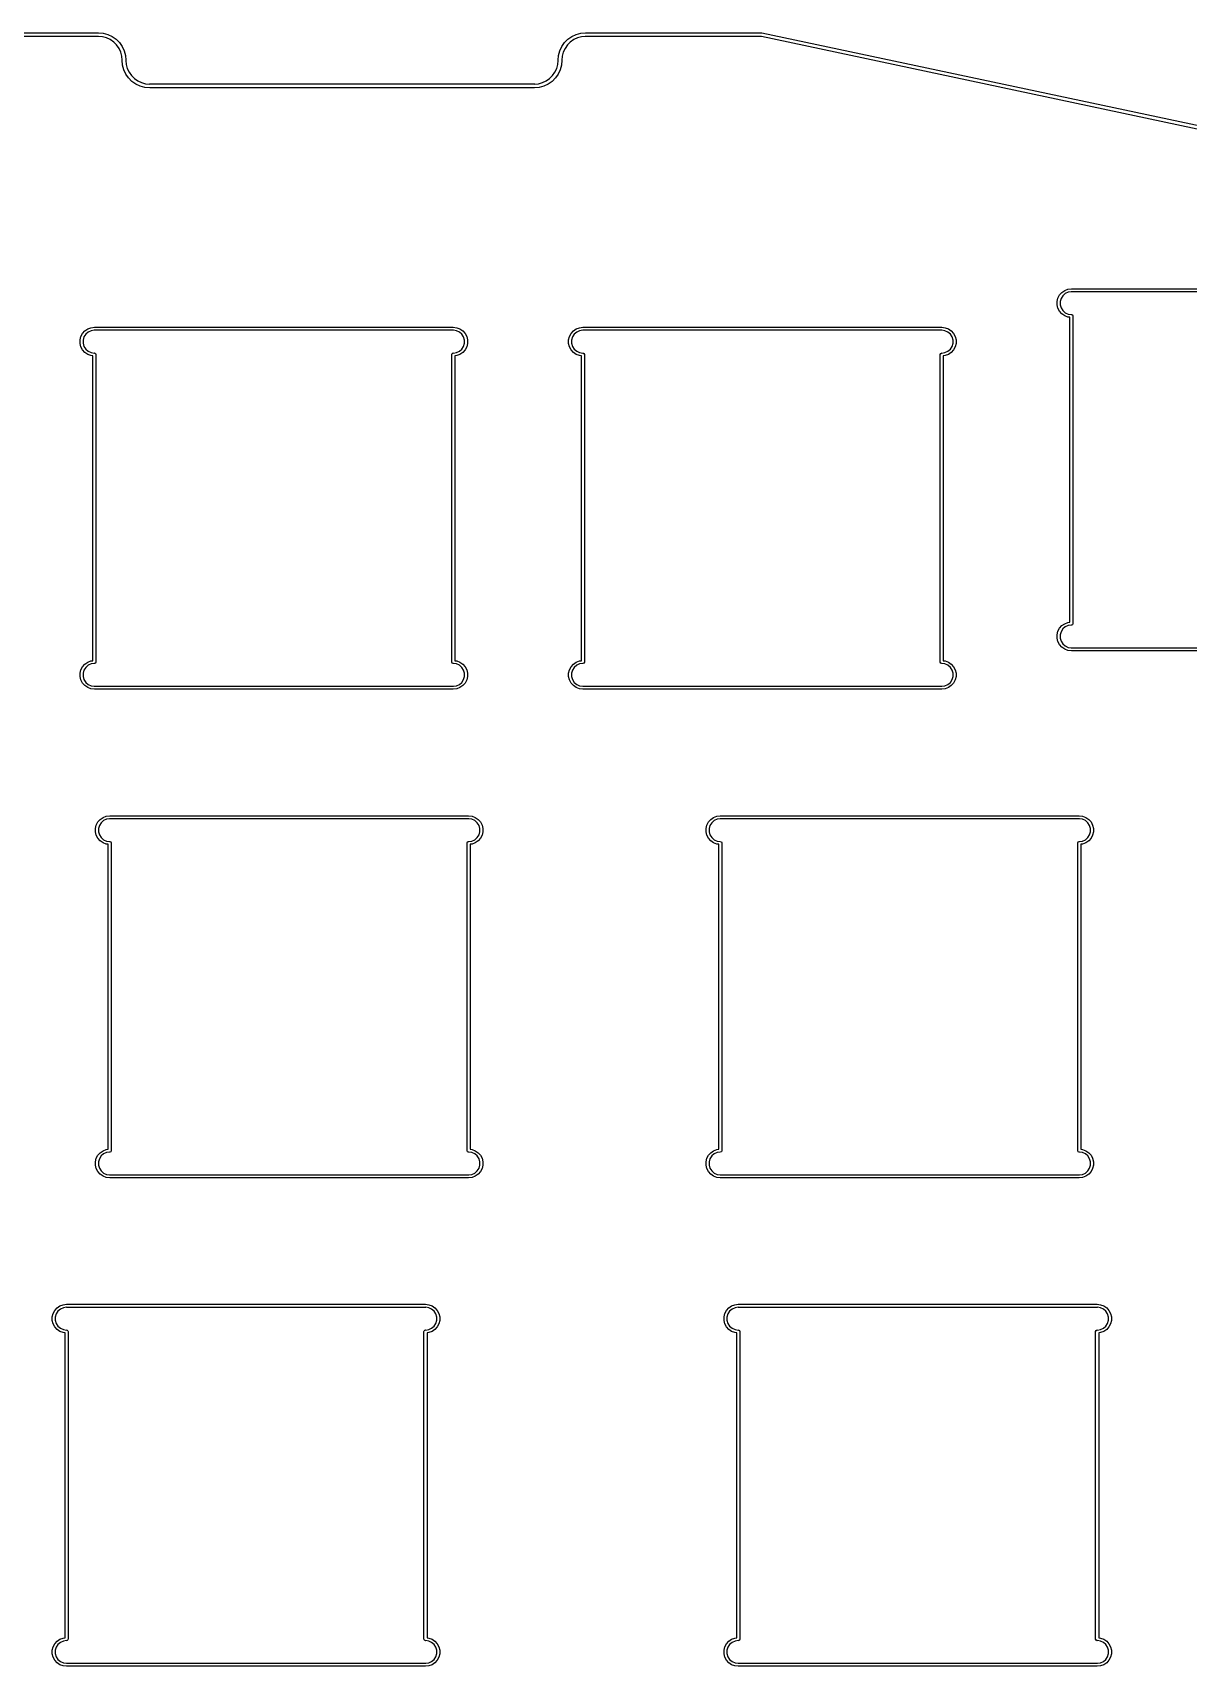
# Model space of a CAD drawing. Extents: x 11 to 430, y -338 to -15.
# Drawn here: x 42.9 to 88, y -275.1 to -211.4 of the extents above; entities that cross this region are included whole.
import ezdxf

# ---------------------------------------------------------------- set-up
doc = ezdxf.new("R2010")
doc.units = 0
doc.layers.add('BLACK', color=7, linetype='CONTINUOUS')

msp = doc.modelspace()

# ---------------------------------------------------------------- linework, layer by layer
at = {"layer": 'BLACK', "linetype": 'CONTINUOUS'}
for p, q in [((25, -211.425), (45.5, -211.425)), ((45.5, -211.425), (45.6867, -211.441)), ((45.6867, -211.441), (45.8677, -211.49)), ((45.8677, -211.49), (46.0375, -211.569)), ((63.9625, -211.569), (64.1323, -211.49)), ((64.1323, -211.49), (64.3133, -211.441)), ((64.3133, -211.441), (64.5, -211.425)), ((64.5, -211.425), (71.36, -211.425)), ((71.36, -211.425), (71.3721, -211.427)), ((71.3721, -211.427), (71.3756, -211.427)), ((71.3756, -211.427), (179.437, -234.394)), ((45.5, -211.575), (25, -211.575)), ((45.5086, -211.572), (45.5, -211.575)), ((45.6612, -211.586), (45.5086, -211.572)), ((45.8176, -211.627), (45.6612, -211.586)), ((45.9643, -211.696), (45.8176, -211.627)), ((46.0968, -211.789), (45.9643, -211.696)), ((46.0375, -211.569), (46.191, -211.677)), ((46.2113, -211.903), (46.0968, -211.789)), ((46.191, -211.677), (46.3235, -211.809)), ((46.3041, -212.036), (46.2113, -211.903)), ((46.3725, -212.182), (46.3041, -212.036)), ((46.3235, -211.809), (46.431, -211.962)), ((46.431, -211.962), (46.5102, -212.132)), ((63.4898, -212.132), (63.569, -211.962)), ((63.569, -211.962), (63.6765, -211.809)), ((63.6959, -212.036), (63.6275, -212.182)), ((63.6765, -211.809), (63.809, -211.677)), ((63.7887, -211.903), (63.6959, -212.036)), ((63.9031, -211.789), (63.7887, -211.903)), ((63.809, -211.677), (63.9625, -211.569)), ((64.0357, -211.696), (63.9031, -211.789)), ((64.1824, -211.627), (64.0357, -211.696)), ((64.3388, -211.586), (64.1824, -211.627)), ((64.4866, -211.573), (64.3388, -211.586)), ((64.5, -211.575), (64.4866, -211.573)), ((71.3521, -211.575), (64.5, -211.575)), ((179.406, -234.541), (71.3521, -211.575)), ((46.4144, -212.339), (46.3725, -212.182)), ((46.4278, -212.491), (46.4144, -212.339)), ((46.425, -212.5), (46.4278, -212.491)), ((46.4413, -212.687), (46.425, -212.5)), ((46.4898, -212.868), (46.4413, -212.687)), ((46.5102, -212.132), (46.5587, -212.313)), ((46.5587, -212.313), (46.575, -212.5)), ((46.575, -212.5), (46.5722, -212.509)), ((46.5722, -212.509), (46.5856, -212.661)), ((46.5856, -212.661), (46.6275, -212.818)), ((63.3725, -212.818), (63.4144, -212.661)), ((63.4144, -212.661), (63.4278, -212.509)), ((63.425, -212.5), (63.4413, -212.313)), ((63.4278, -212.509), (63.425, -212.5)), ((63.4413, -212.313), (63.4898, -212.132)), ((63.5587, -212.687), (63.5102, -212.868)), ((63.575, -212.5), (63.5587, -212.687)), ((63.5856, -212.339), (63.5722, -212.491)), ((63.5722, -212.491), (63.575, -212.5)), ((63.6275, -212.182), (63.5856, -212.339)), ((46.569, -213.037), (46.4898, -212.868)), ((46.6765, -213.191), (46.569, -213.037)), ((46.6275, -212.818), (46.6959, -212.964)), ((46.809, -213.323), (46.6765, -213.191)), ((46.6959, -212.964), (46.7887, -213.097)), ((46.7887, -213.097), (46.9031, -213.211)), ((46.9625, -213.431), (46.809, -213.323)), ((46.9031, -213.211), (47.0357, -213.304)), ((47.0357, -213.304), (47.1824, -213.373)), ((47.1824, -213.373), (47.3388, -213.414)), ((62.6612, -213.414), (62.8176, -213.373)), ((62.8176, -213.373), (62.9643, -213.304)), ((62.9643, -213.304), (63.0968, -213.211)), ((63.191, -213.323), (63.0375, -213.431)), ((63.0968, -213.211), (63.2113, -213.097)), ((63.3235, -213.191), (63.191, -213.323)), ((63.2113, -213.097), (63.3041, -212.964)), ((63.3041, -212.964), (63.3725, -212.818)), ((63.431, -213.037), (63.3235, -213.191)), ((63.5102, -212.868), (63.431, -213.037)), ((47.1323, -213.51), (46.9625, -213.431)), ((47.3133, -213.559), (47.1323, -213.51)), ((47.5, -213.575), (47.3133, -213.559)), ((47.3388, -213.414), (47.4914, -213.428)), ((47.4914, -213.428), (47.5, -213.425)), ((47.5, -213.425), (62.5, -213.425)), ((62.5, -213.575), (47.5, -213.575)), ((62.5, -213.425), (62.5134, -213.427)), ((62.6867, -213.559), (62.5, -213.575)), ((62.5134, -213.427), (62.6612, -213.414)), ((62.8677, -213.51), (62.6867, -213.559)), ((63.0375, -213.431), (62.8677, -213.51)), ((82.9187, -221.773), (82.9814, -221.654)), ((82.9814, -221.654), (83.0709, -221.553)), ((83.1063, -221.681), (83.0379, -221.787)), ((83.0709, -221.553), (83.1821, -221.476)), ((83.202, -221.598), (83.1063, -221.681)), ((83.1821, -221.476), (83.3083, -221.428)), ((83.3171, -221.545), (83.202, -221.598)), ((83.3083, -221.428), (83.4423, -221.412)), ((83.4342, -221.529), (83.3171, -221.545)), ((83.4423, -221.532), (83.4342, -221.529)), ((83.4423, -221.412), (83.4423, -221.412)), ((83.4423, -221.412), (97.4377, -221.412)), ((97.4377, -221.532), (83.4423, -221.532)), ((82.8864, -221.904), (82.9187, -221.773)), ((82.8864, -222.039), (82.8864, -221.904)), ((82.9187, -222.17), (82.8864, -222.039)), ((82.9814, -222.29), (82.9187, -222.17)), ((83.0709, -222.391), (82.9814, -222.29)), ((83.0379, -221.787), (83.0023, -221.909)), ((83.0023, -221.909), (83.0023, -222.035)), ((83.0023, -222.035), (83.0379, -222.157)), ((83.0379, -222.157), (83.1063, -222.263)), ((83.1063, -222.263), (83.202, -222.346)), ((45.0821, -222.976), (45.2083, -222.929)), ((45.2083, -222.929), (45.3423, -222.912)), ((45.3423, -222.912), (45.3423, -222.912)), ((45.3423, -222.912), (59.3377, -222.912)), ((59.3377, -222.912), (59.4717, -222.929)), ((59.4717, -222.929), (59.5979, -222.976)), ((64.1321, -222.976), (64.2583, -222.929)), ((64.2583, -222.929), (64.3923, -222.912)), ((64.3923, -222.912), (78.3877, -222.912)), ((78.3877, -222.912), (78.5217, -222.929)), ((78.5217, -222.929), (78.6479, -222.976)), ((83.1821, -222.468), (83.0709, -222.391)), ((83.3083, -222.516), (83.1821, -222.468)), ((83.202, -222.346), (83.3171, -222.398)), ((83.3823, -222.525), (83.3083, -222.516)), ((83.3171, -222.398), (83.4342, -222.415)), ((83.3823, -234.415), (83.3823, -222.525)), ((83.4342, -222.415), (83.4423, -222.412)), ((83.4423, -222.412), (83.4847, -222.429)), ((83.4847, -222.429), (83.5023, -222.472)), ((83.5023, -222.472), (83.5023, -234.467)), ((44.7864, -223.405), (44.8187, -223.274)), ((44.7864, -223.54), (44.7864, -223.405)), ((44.8187, -223.671), (44.7864, -223.54)), ((44.8187, -223.274), (44.8814, -223.154)), ((44.8814, -223.154), (44.9709, -223.053)), ((44.9379, -223.288), (44.9023, -223.409)), ((44.9023, -223.409), (44.9023, -223.536)), ((44.9023, -223.536), (44.9379, -223.657)), ((45.0063, -223.181), (44.9379, -223.288)), ((44.9709, -223.053), (45.0821, -222.976)), ((45.102, -223.098), (45.0063, -223.181)), ((45.2171, -223.046), (45.102, -223.098)), ((45.3342, -223.029), (45.2171, -223.046)), ((45.3423, -223.032), (45.3342, -223.029)), ((59.3377, -223.032), (45.3423, -223.032)), ((59.3458, -223.029), (59.3377, -223.032)), ((59.4629, -223.046), (59.3458, -223.029)), ((59.578, -223.098), (59.4629, -223.046)), ((59.6736, -223.181), (59.578, -223.098)), ((59.5979, -222.976), (59.709, -223.053)), ((59.7421, -223.288), (59.6736, -223.181)), ((59.709, -223.053), (59.7986, -223.154)), ((59.7777, -223.409), (59.7421, -223.288)), ((59.7421, -223.657), (59.7777, -223.536)), ((59.7777, -223.536), (59.7777, -223.409)), ((59.7986, -223.154), (59.8613, -223.274)), ((59.8613, -223.274), (59.8936, -223.405)), ((59.8936, -223.54), (59.8613, -223.671)), ((59.8936, -223.405), (59.8936, -223.54)), ((63.8364, -223.405), (63.8687, -223.274)), ((63.8364, -223.54), (63.8364, -223.405)), ((63.8687, -223.671), (63.8364, -223.54)), ((63.8687, -223.274), (63.9314, -223.154)), ((63.9314, -223.154), (64.021, -223.053)), ((63.9879, -223.288), (63.9523, -223.409)), ((63.9523, -223.409), (63.9523, -223.536)), ((63.9523, -223.536), (63.9879, -223.657)), ((64.0564, -223.181), (63.9879, -223.288)), ((64.021, -223.053), (64.1321, -222.976)), ((64.152, -223.098), (64.0564, -223.181)), ((64.2671, -223.046), (64.152, -223.098)), ((64.3842, -223.029), (64.2671, -223.046)), ((64.3923, -223.032), (64.3842, -223.029)), ((78.3877, -223.032), (64.3923, -223.032)), ((78.3958, -223.029), (78.3877, -223.032)), ((78.5129, -223.046), (78.3958, -223.029)), ((78.628, -223.098), (78.5129, -223.046)), ((78.7236, -223.181), (78.628, -223.098)), ((78.6479, -222.976), (78.759, -223.053)), ((78.7921, -223.288), (78.7236, -223.181)), ((78.759, -223.053), (78.8486, -223.154)), ((78.8277, -223.409), (78.7921, -223.288)), ((78.7921, -223.657), (78.8277, -223.536)), ((78.8277, -223.536), (78.8277, -223.409)), ((78.8486, -223.154), (78.9113, -223.274)), ((78.9113, -223.274), (78.9436, -223.405)), ((78.9436, -223.54), (78.9113, -223.671)), ((78.9436, -223.405), (78.9436, -223.54)), ((44.8814, -223.79), (44.8187, -223.671)), ((44.9709, -223.891), (44.8814, -223.79)), ((44.9379, -223.657), (45.0063, -223.763)), ((45.0821, -223.968), (44.9709, -223.891)), ((45.0063, -223.763), (45.102, -223.846)), ((45.2083, -224.016), (45.0821, -223.968)), ((45.102, -223.846), (45.2171, -223.899)), ((45.2823, -224.025), (45.2083, -224.016)), ((45.2171, -223.899), (45.3342, -223.916)), ((45.2823, -235.915), (45.2823, -224.025)), ((45.3342, -223.916), (45.3423, -223.912)), ((45.3423, -223.912), (45.3847, -223.93)), ((45.3847, -223.93), (45.4023, -223.972)), ((45.4023, -223.972), (45.4023, -235.968)), ((59.2777, -223.972), (59.2953, -223.93)), ((59.2777, -235.968), (59.2777, -223.972)), ((59.2953, -223.93), (59.3377, -223.912)), ((59.3377, -223.912), (59.3458, -223.916)), ((59.3458, -223.916), (59.4629, -223.899)), ((59.4717, -224.016), (59.3977, -224.025)), ((59.3977, -224.025), (59.3977, -235.915)), ((59.4629, -223.899), (59.578, -223.846)), ((59.5979, -223.968), (59.4717, -224.016)), ((59.578, -223.846), (59.6736, -223.763)), ((59.709, -223.891), (59.5979, -223.968)), ((59.6736, -223.763), (59.7421, -223.657)), ((59.7986, -223.79), (59.709, -223.891)), ((59.8613, -223.671), (59.7986, -223.79)), ((63.9314, -223.79), (63.8687, -223.671)), ((64.021, -223.891), (63.9314, -223.79)), ((63.9879, -223.657), (64.0564, -223.763)), ((64.1321, -223.968), (64.021, -223.891)), ((64.0564, -223.763), (64.152, -223.846)), ((64.2583, -224.016), (64.1321, -223.968)), ((64.152, -223.846), (64.2671, -223.899)), ((64.3323, -224.025), (64.2583, -224.016)), ((64.2671, -223.899), (64.3842, -223.916)), ((64.3323, -235.915), (64.3323, -224.025)), ((64.3842, -223.916), (64.3923, -223.912)), ((64.3923, -223.912), (64.4347, -223.93)), ((64.4347, -223.93), (64.4523, -223.972)), ((64.4523, -223.972), (64.4523, -235.968)), ((78.3277, -223.972), (78.3453, -223.93)), ((78.3277, -235.968), (78.3277, -223.972)), ((78.3453, -223.93), (78.3877, -223.912)), ((78.3877, -223.912), (78.3958, -223.916)), ((78.3958, -223.916), (78.5129, -223.899)), ((78.5217, -224.016), (78.4477, -224.025)), ((78.4477, -224.025), (78.4477, -235.915)), ((78.5129, -223.899), (78.628, -223.846)), ((78.6479, -223.968), (78.5217, -224.016)), ((78.628, -223.846), (78.7236, -223.763)), ((78.759, -223.891), (78.6479, -223.968)), ((78.7236, -223.763), (78.7921, -223.657)), ((78.8486, -223.79), (78.759, -223.891)), ((78.9113, -223.671), (78.8486, -223.79)), ((83.1821, -234.471), (83.3083, -234.424)), ((83.3083, -234.424), (83.3823, -234.415)), ((82.8864, -234.9), (82.9187, -234.769)), ((82.8864, -235.035), (82.8864, -234.9)), ((82.9187, -235.166), (82.8864, -235.035)), ((82.9187, -234.769), (82.9814, -234.649)), ((82.9814, -234.649), (83.0709, -234.548)), ((83.0379, -234.783), (83.0023, -234.904)), ((83.0023, -234.904), (83.0023, -235.031)), ((83.0023, -235.031), (83.0379, -235.152)), ((83.1063, -234.676), (83.0379, -234.783)), ((83.0709, -234.548), (83.1821, -234.471)), ((83.202, -234.593), (83.1063, -234.676)), ((83.3171, -234.541), (83.202, -234.593)), ((83.4342, -234.524), (83.3171, -234.541)), ((83.4423, -234.527), (83.4342, -234.524)), ((83.4847, -234.51), (83.4423, -234.527)), ((83.5023, -234.467), (83.4847, -234.51)), ((82.9814, -235.285), (82.9187, -235.166)), ((83.0709, -235.386), (82.9814, -235.285)), ((83.0379, -235.152), (83.1063, -235.258)), ((83.1821, -235.463), (83.0709, -235.386)), ((83.1063, -235.258), (83.202, -235.341)), ((83.3083, -235.511), (83.1821, -235.463)), ((83.202, -235.341), (83.3171, -235.394)), ((83.4423, -235.527), (83.3083, -235.511)), ((83.3171, -235.394), (83.4342, -235.411)), ((83.4342, -235.411), (83.4423, -235.407)), ((83.4423, -235.407), (97.4377, -235.407)), ((97.4377, -235.527), (83.4423, -235.527)), ((44.7864, -236.4), (44.8187, -236.269)), ((44.8187, -236.269), (44.8814, -236.15)), ((44.8814, -236.15), (44.9709, -236.049)), ((44.9379, -236.283), (44.9023, -236.404)), ((45.0063, -236.177), (44.9379, -236.283)), ((44.9709, -236.049), (45.0821, -235.972)), ((45.102, -236.094), (45.0063, -236.177)), ((45.0821, -235.972), (45.2083, -235.924)), ((45.2171, -236.041), (45.102, -236.094)), ((45.2083, -235.924), (45.2823, -235.915)), ((45.3342, -236.024), (45.2171, -236.041)), ((45.3423, -236.028), (45.3342, -236.024)), ((45.3847, -236.01), (45.3423, -236.028)), ((45.4023, -235.968), (45.3847, -236.01)), ((59.2953, -236.01), (59.2777, -235.968)), ((59.3377, -236.028), (59.2953, -236.01)), ((59.3458, -236.024), (59.3377, -236.028)), ((59.4629, -236.041), (59.3458, -236.024)), ((59.3977, -235.915), (59.4717, -235.924)), ((59.578, -236.094), (59.4629, -236.041)), ((59.4717, -235.924), (59.5979, -235.972)), ((59.6736, -236.177), (59.578, -236.094)), ((59.5979, -235.972), (59.709, -236.049)), ((59.7421, -236.283), (59.6736, -236.177)), ((59.709, -236.049), (59.7986, -236.15)), ((59.7777, -236.404), (59.7421, -236.283)), ((59.7986, -236.15), (59.8613, -236.269)), ((59.8613, -236.269), (59.8936, -236.4)), ((63.8364, -236.4), (63.8687, -236.269)), ((63.8687, -236.269), (63.9314, -236.15)), ((63.9314, -236.15), (64.021, -236.049)), ((63.9879, -236.283), (63.9523, -236.404)), ((64.0564, -236.177), (63.9879, -236.283)), ((64.021, -236.049), (64.1321, -235.972)), ((64.152, -236.094), (64.0564, -236.177)), ((64.1321, -235.972), (64.2583, -235.924)), ((64.2671, -236.041), (64.152, -236.094)), ((64.2583, -235.924), (64.3323, -235.915)), ((64.3842, -236.024), (64.2671, -236.041)), ((64.3923, -236.028), (64.3842, -236.024)), ((64.4347, -236.01), (64.3923, -236.028)), ((64.4523, -235.968), (64.4347, -236.01)), ((78.3453, -236.01), (78.3277, -235.968)), ((78.3877, -236.028), (78.3453, -236.01)), ((78.3958, -236.024), (78.3877, -236.028)), ((78.5129, -236.041), (78.3958, -236.024)), ((78.4477, -235.915), (78.5217, -235.924)), ((78.628, -236.094), (78.5129, -236.041)), ((78.5217, -235.924), (78.6479, -235.972)), ((78.7236, -236.177), (78.628, -236.094)), ((78.6479, -235.972), (78.759, -236.049)), ((78.7921, -236.283), (78.7236, -236.177)), ((78.759, -236.049), (78.8486, -236.15)), ((78.8277, -236.404), (78.7921, -236.283)), ((78.8486, -236.15), (78.9113, -236.269)), ((78.9113, -236.269), (78.9436, -236.4)), ((44.7864, -236.535), (44.7864, -236.4)), ((44.8187, -236.666), (44.7864, -236.535)), ((44.8814, -236.786), (44.8187, -236.666)), ((44.9709, -236.887), (44.8814, -236.786)), ((44.9023, -236.404), (44.9023, -236.531)), ((44.9023, -236.531), (44.9379, -236.652)), ((44.9379, -236.652), (45.0063, -236.759)), ((45.0821, -236.964), (44.9709, -236.887)), ((45.0063, -236.759), (45.102, -236.842)), ((45.2083, -237.011), (45.0821, -236.964)), ((45.102, -236.842), (45.2171, -236.894)), ((45.2171, -236.894), (45.3342, -236.911)), ((45.3342, -236.911), (45.3423, -236.908)), ((45.3423, -236.908), (59.3377, -236.908)), ((59.3377, -236.908), (59.3458, -236.911)), ((59.3458, -236.911), (59.4629, -236.894)), ((59.4629, -236.894), (59.578, -236.842)), ((59.5979, -236.964), (59.4717, -237.011)), ((59.578, -236.842), (59.6736, -236.759)), ((59.709, -236.887), (59.5979, -236.964)), ((59.6736, -236.759), (59.7421, -236.652)), ((59.7986, -236.786), (59.709, -236.887)), ((59.7421, -236.652), (59.7777, -236.531)), ((59.7777, -236.531), (59.7777, -236.404)), ((59.8613, -236.666), (59.7986, -236.786)), ((59.8936, -236.535), (59.8613, -236.666)), ((59.8936, -236.4), (59.8936, -236.535)), ((63.8364, -236.535), (63.8364, -236.4)), ((63.8687, -236.666), (63.8364, -236.535)), ((63.9314, -236.786), (63.8687, -236.666)), ((64.021, -236.887), (63.9314, -236.786)), ((63.9523, -236.404), (63.9523, -236.531)), ((63.9523, -236.531), (63.9879, -236.652)), ((63.9879, -236.652), (64.0564, -236.759)), ((64.1321, -236.964), (64.021, -236.887)), ((64.0564, -236.759), (64.152, -236.842)), ((64.2583, -237.011), (64.1321, -236.964)), ((64.152, -236.842), (64.2671, -236.894)), ((64.2671, -236.894), (64.3842, -236.911)), ((64.3842, -236.911), (64.3923, -236.908)), ((64.3923, -236.908), (78.3877, -236.908)), ((78.3877, -236.908), (78.3958, -236.911)), ((78.3958, -236.911), (78.5129, -236.894)), ((78.5129, -236.894), (78.628, -236.842)), ((78.6479, -236.964), (78.5217, -237.011)), ((78.628, -236.842), (78.7236, -236.759)), ((78.759, -236.887), (78.6479, -236.964)), ((78.7236, -236.759), (78.7921, -236.652)), ((78.8486, -236.786), (78.759, -236.887)), ((78.7921, -236.652), (78.8277, -236.531)), ((78.8277, -236.531), (78.8277, -236.404)), ((78.9113, -236.666), (78.8486, -236.786)), ((78.9436, -236.535), (78.9113, -236.666)), ((78.9436, -236.4), (78.9436, -236.535)), ((45.3423, -237.028), (45.2083, -237.011)), ((59.3377, -237.028), (45.3423, -237.028)), ((59.4717, -237.011), (59.3377, -237.028)), ((59.3377, -237.028), (59.3377, -237.028)), ((64.3923, -237.028), (64.2583, -237.011)), ((78.3877, -237.028), (64.3923, -237.028)), ((78.5217, -237.011), (78.3877, -237.028)), ((45.5709, -242.103), (45.6821, -242.026)), ((45.6821, -242.026), (45.8083, -241.979)), ((45.8083, -241.979), (45.9423, -241.962)), ((45.9423, -241.962), (45.9423, -241.962)), ((45.9423, -241.962), (59.9377, -241.962)), ((59.9377, -241.962), (60.0717, -241.979)), ((60.0717, -241.979), (60.1979, -242.026)), ((60.1979, -242.026), (60.309, -242.103)), ((69.381, -242.103), (69.4921, -242.026)), ((69.4921, -242.026), (69.6183, -241.979)), ((69.6183, -241.979), (69.7523, -241.962)), ((69.7523, -241.962), (69.7523, -241.962)), ((69.7523, -241.962), (69.7523, -241.962)), ((69.7523, -241.962), (83.7477, -241.962)), ((83.7477, -241.962), (83.8817, -241.979)), ((83.8817, -241.979), (84.0079, -242.026)), ((84.0079, -242.026), (84.1191, -242.103)), ((45.3864, -242.455), (45.4187, -242.324)), ((45.3864, -242.59), (45.3864, -242.455)), ((45.4187, -242.721), (45.3864, -242.59)), ((45.4187, -242.324), (45.4814, -242.204)), ((45.4814, -242.204), (45.5709, -242.103)), ((45.5379, -242.338), (45.5023, -242.459)), ((45.5023, -242.459), (45.5023, -242.586)), ((45.5023, -242.586), (45.5379, -242.707)), ((45.6063, -242.231), (45.5379, -242.338)), ((45.5379, -242.707), (45.6063, -242.813)), ((45.702, -242.148), (45.6063, -242.231)), ((45.8171, -242.096), (45.702, -242.148)), ((45.9342, -242.079), (45.8171, -242.096)), ((45.9423, -242.082), (45.9342, -242.079)), ((59.9377, -242.082), (45.9423, -242.082)), ((59.9458, -242.079), (59.9377, -242.082)), ((60.0629, -242.096), (59.9458, -242.079)), ((60.178, -242.148), (60.0629, -242.096)), ((60.2736, -242.231), (60.178, -242.148)), ((60.3421, -242.338), (60.2736, -242.231)), ((60.2736, -242.813), (60.3421, -242.707)), ((60.309, -242.103), (60.3986, -242.204)), ((60.3777, -242.459), (60.3421, -242.338)), ((60.3421, -242.707), (60.3777, -242.586)), ((60.3777, -242.586), (60.3777, -242.459)), ((60.3986, -242.204), (60.4613, -242.324)), ((60.4613, -242.324), (60.4936, -242.455)), ((60.4936, -242.59), (60.4613, -242.721)), ((60.4936, -242.455), (60.4936, -242.59)), ((69.1964, -242.455), (69.2287, -242.324)), ((69.1964, -242.59), (69.1964, -242.455)), ((69.2287, -242.721), (69.1964, -242.59)), ((69.2287, -242.324), (69.2914, -242.204)), ((69.2914, -242.204), (69.381, -242.103)), ((69.3479, -242.338), (69.3123, -242.459)), ((69.3123, -242.459), (69.3123, -242.586)), ((69.3123, -242.586), (69.3479, -242.707)), ((69.4164, -242.231), (69.3479, -242.338)), ((69.3479, -242.707), (69.4164, -242.813)), ((69.512, -242.148), (69.4164, -242.231)), ((69.6271, -242.096), (69.512, -242.148)), ((69.7442, -242.079), (69.6271, -242.096)), ((69.7523, -242.082), (69.7442, -242.079)), ((83.7477, -242.082), (69.7523, -242.082)), ((83.7558, -242.079), (83.7477, -242.082)), ((83.8729, -242.096), (83.7558, -242.079)), ((83.988, -242.148), (83.8729, -242.096)), ((84.0837, -242.231), (83.988, -242.148)), ((84.1521, -242.338), (84.0837, -242.231)), ((84.0837, -242.813), (84.1521, -242.707)), ((84.1191, -242.103), (84.2086, -242.204)), ((84.1877, -242.459), (84.1521, -242.338)), ((84.1521, -242.707), (84.1877, -242.586)), ((84.1877, -242.586), (84.1877, -242.459)), ((84.2086, -242.204), (84.2713, -242.324)), ((84.2713, -242.324), (84.3036, -242.455)), ((84.3036, -242.59), (84.2713, -242.721)), ((84.3036, -242.455), (84.3036, -242.59)), ((45.4814, -242.84), (45.4187, -242.721)), ((45.5709, -242.941), (45.4814, -242.84)), ((45.6821, -243.018), (45.5709, -242.941)), ((45.6063, -242.813), (45.702, -242.896)), ((45.8083, -243.066), (45.6821, -243.018)), ((45.702, -242.896), (45.8171, -242.949)), ((45.8823, -243.075), (45.8083, -243.066)), ((45.8171, -242.949), (45.9342, -242.966)), ((45.8823, -254.965), (45.8823, -243.075)), ((45.9342, -242.966), (45.9423, -242.962)), ((45.9423, -242.962), (45.9847, -242.98)), ((45.9847, -242.98), (46.0023, -243.022)), ((46.0023, -243.022), (46.0023, -255.018)), ((59.8777, -243.022), (59.8953, -242.98)), ((59.8777, -255.018), (59.8777, -243.022)), ((59.8953, -242.98), (59.9377, -242.962)), ((59.9377, -242.962), (59.9458, -242.966)), ((59.9458, -242.966), (60.0629, -242.949)), ((60.0717, -243.066), (59.9977, -243.075)), ((59.9977, -243.075), (59.9977, -254.965)), ((60.0629, -242.949), (60.178, -242.896)), ((60.1979, -243.018), (60.0717, -243.066)), ((60.178, -242.896), (60.2736, -242.813)), ((60.309, -242.941), (60.1979, -243.018)), ((60.3986, -242.84), (60.309, -242.941)), ((60.4613, -242.721), (60.3986, -242.84)), ((69.2914, -242.84), (69.2287, -242.721)), ((69.381, -242.941), (69.2914, -242.84)), ((69.4921, -243.018), (69.381, -242.941)), ((69.4164, -242.813), (69.512, -242.896)), ((69.6183, -243.066), (69.4921, -243.018)), ((69.512, -242.896), (69.6271, -242.949)), ((69.6923, -243.075), (69.6183, -243.066)), ((69.6271, -242.949), (69.7442, -242.966)), ((69.6923, -254.965), (69.6923, -243.075)), ((69.7442, -242.966), (69.7523, -242.962)), ((69.7523, -242.962), (69.7947, -242.98)), ((69.7947, -242.98), (69.8123, -243.022)), ((69.8123, -243.022), (69.8123, -255.018)), ((83.6877, -243.022), (83.7053, -242.98)), ((83.6877, -255.018), (83.6877, -243.022)), ((83.7053, -242.98), (83.7477, -242.962)), ((83.7477, -242.962), (83.7558, -242.966)), ((83.7558, -242.966), (83.8729, -242.949)), ((83.8817, -243.066), (83.8077, -243.075)), ((83.8077, -243.075), (83.8077, -254.965)), ((83.8729, -242.949), (83.988, -242.896)), ((84.0079, -243.018), (83.8817, -243.066)), ((83.988, -242.896), (84.0837, -242.813)), ((84.1191, -242.941), (84.0079, -243.018)), ((84.2086, -242.84), (84.1191, -242.941)), ((84.2713, -242.721), (84.2086, -242.84)), ((45.3864, -255.45), (45.4187, -255.319)), ((45.4187, -255.319), (45.4814, -255.2)), ((45.4814, -255.2), (45.5709, -255.099)), ((45.5379, -255.333), (45.5023, -255.454)), ((45.6063, -255.227), (45.5379, -255.333)), ((45.5709, -255.099), (45.6821, -255.022)), ((45.702, -255.144), (45.6063, -255.227)), ((45.6821, -255.022), (45.8083, -254.974)), ((45.8171, -255.091), (45.702, -255.144)), ((45.8083, -254.974), (45.8823, -254.965)), ((45.9342, -255.074), (45.8171, -255.091)), ((45.9423, -255.078), (45.9342, -255.074)), ((45.9847, -255.06), (45.9423, -255.078)), ((46.0023, -255.018), (45.9847, -255.06)), ((59.8953, -255.06), (59.8777, -255.018)), ((59.9377, -255.078), (59.8953, -255.06)), ((59.9458, -255.074), (59.9377, -255.078)), ((60.0629, -255.091), (59.9458, -255.074)), ((59.9977, -254.965), (60.0717, -254.974)), ((60.178, -255.144), (60.0629, -255.091)), ((60.0717, -254.974), (60.1979, -255.022)), ((60.2736, -255.227), (60.178, -255.144)), ((60.1979, -255.022), (60.309, -255.099)), ((60.3421, -255.333), (60.2736, -255.227)), ((60.309, -255.099), (60.3986, -255.2)), ((60.3777, -255.454), (60.3421, -255.333)), ((60.3986, -255.2), (60.4613, -255.319)), ((60.4613, -255.319), (60.4936, -255.45)), ((69.1964, -255.45), (69.2287, -255.319)), ((69.2287, -255.319), (69.2914, -255.2)), ((69.2914, -255.2), (69.381, -255.099)), ((69.3479, -255.333), (69.3123, -255.454)), ((69.4164, -255.227), (69.3479, -255.333)), ((69.381, -255.099), (69.4921, -255.022)), ((69.512, -255.144), (69.4164, -255.227)), ((69.4921, -255.022), (69.6183, -254.974)), ((69.6271, -255.091), (69.512, -255.144)), ((69.6183, -254.974), (69.6923, -254.965)), ((69.7442, -255.074), (69.6271, -255.091)), ((69.7445, -255.074), (69.7442, -255.074)), ((69.7523, -255.078), (69.7445, -255.074)), ((69.7947, -255.06), (69.7523, -255.078)), ((69.8123, -255.018), (69.7947, -255.06)), ((83.7053, -255.06), (83.6877, -255.018)), ((83.7477, -255.078), (83.7053, -255.06)), ((83.7558, -255.074), (83.7477, -255.078)), ((83.8729, -255.091), (83.7558, -255.074)), ((83.8077, -254.965), (83.8817, -254.974)), ((83.988, -255.144), (83.8729, -255.091)), ((83.8817, -254.974), (84.0079, -255.022)), ((84.0837, -255.227), (83.988, -255.144)), ((84.0079, -255.022), (84.1191, -255.099)), ((84.1521, -255.333), (84.0837, -255.227)), ((84.1191, -255.099), (84.2086, -255.2)), ((84.1877, -255.454), (84.1521, -255.333)), ((84.2086, -255.2), (84.2713, -255.319)), ((84.2713, -255.319), (84.3036, -255.45)), ((45.3864, -255.585), (45.3864, -255.45)), ((45.4187, -255.716), (45.3864, -255.585)), ((45.4814, -255.836), (45.4187, -255.716)), ((45.5709, -255.937), (45.4814, -255.836)), ((45.5023, -255.454), (45.5023, -255.581)), ((45.5023, -255.581), (45.5379, -255.702)), ((45.5379, -255.702), (45.6063, -255.809)), ((45.6821, -256.014), (45.5709, -255.937)), ((45.6063, -255.809), (45.702, -255.892)), ((45.8083, -256.061), (45.6821, -256.014)), ((45.702, -255.892), (45.8171, -255.944)), ((45.9423, -256.078), (45.8083, -256.061)), ((45.8171, -255.944), (45.9342, -255.961)), ((45.9342, -255.961), (45.9423, -255.958)), ((45.9423, -255.958), (59.9377, -255.958)), ((59.9377, -256.078), (45.9423, -256.078)), ((59.9377, -255.958), (59.9458, -255.961)), ((60.0717, -256.061), (59.9377, -256.078)), ((59.9377, -256.078), (59.9377, -256.078)), ((59.9458, -255.961), (60.0629, -255.944)), ((60.0629, -255.944), (60.178, -255.892)), ((60.1979, -256.014), (60.0717, -256.061)), ((60.178, -255.892), (60.2736, -255.809)), ((60.309, -255.937), (60.1979, -256.014)), ((60.2736, -255.809), (60.3421, -255.702)), ((60.3986, -255.836), (60.309, -255.937)), ((60.3421, -255.702), (60.3777, -255.581)), ((60.3777, -255.581), (60.3777, -255.454)), ((60.4613, -255.716), (60.3986, -255.836)), ((60.4936, -255.585), (60.4613, -255.716)), ((60.4936, -255.45), (60.4936, -255.585)), ((69.1964, -255.585), (69.1964, -255.45)), ((69.2287, -255.716), (69.1964, -255.585)), ((69.2914, -255.836), (69.2287, -255.716)), ((69.381, -255.937), (69.2914, -255.836)), ((69.3123, -255.454), (69.3123, -255.581)), ((69.3123, -255.581), (69.3479, -255.702)), ((69.3479, -255.702), (69.4164, -255.809)), ((69.4921, -256.014), (69.381, -255.937)), ((69.4164, -255.809), (69.512, -255.892)), ((69.6183, -256.061), (69.4921, -256.014)), ((69.512, -255.892), (69.6271, -255.944)), ((69.7523, -256.078), (69.6183, -256.061)), ((69.6271, -255.944), (69.7442, -255.961)), ((69.7442, -255.961), (69.7523, -255.958)), ((69.7523, -255.958), (83.7477, -255.958)), ((83.7477, -256.078), (69.7523, -256.078)), ((83.7477, -255.958), (83.7558, -255.961)), ((83.8817, -256.061), (83.7477, -256.078)), ((83.7477, -256.078), (83.7477, -256.078)), ((83.7558, -255.961), (83.8729, -255.944)), ((83.8729, -255.944), (83.988, -255.892)), ((84.0079, -256.014), (83.8817, -256.061)), ((83.988, -255.892), (84.0837, -255.809)), ((84.1191, -255.937), (84.0079, -256.014)), ((84.0837, -255.809), (84.1521, -255.702)), ((84.2086, -255.836), (84.1191, -255.937)), ((84.1521, -255.702), (84.1877, -255.581)), ((84.1877, -255.581), (84.1877, -255.454)), ((84.2713, -255.716), (84.2086, -255.836)), ((84.3036, -255.585), (84.2713, -255.716)), ((84.3036, -255.45), (84.3036, -255.585)), ((43.7976, -261.254), (43.8872, -261.153)), ((43.8872, -261.153), (43.9983, -261.076)), ((43.9983, -261.076), (44.1245, -261.029)), ((44.1333, -261.146), (44.0182, -261.198)), ((44.1245, -261.029), (44.2586, -261.012)), ((44.2504, -261.129), (44.1333, -261.146)), ((44.2585, -261.132), (44.2504, -261.129)), ((44.2585, -261.132), (44.2585, -261.132)), ((58.2539, -261.132), (44.2585, -261.132)), ((44.2585, -261.132), (44.2585, -261.132)), ((44.2586, -261.012), (44.2586, -261.012)), ((44.2586, -261.012), (58.2539, -261.012)), ((58.2539, -261.012), (58.254, -261.012)), ((58.2621, -261.129), (58.2539, -261.132)), ((58.254, -261.012), (58.254, -261.012)), ((58.254, -261.012), (58.388, -261.029)), ((58.3792, -261.146), (58.2621, -261.129)), ((58.4943, -261.198), (58.3792, -261.146)), ((58.388, -261.029), (58.5142, -261.076)), ((58.5142, -261.076), (58.6253, -261.153)), ((58.6253, -261.153), (58.7148, -261.254)), ((69.9914, -261.254), (70.081, -261.153)), ((70.081, -261.153), (70.1921, -261.076)), ((70.1921, -261.076), (70.3183, -261.029)), ((70.3271, -261.146), (70.212, -261.198)), ((70.3183, -261.029), (70.4523, -261.012)), ((70.4442, -261.129), (70.3271, -261.146)), ((70.4523, -261.132), (70.4442, -261.129)), ((70.4523, -261.012), (70.4523, -261.012)), ((70.4523, -261.012), (84.4477, -261.012)), ((84.4477, -261.132), (70.4523, -261.132)), ((84.4477, -261.012), (84.5817, -261.029)), ((84.4558, -261.129), (84.4477, -261.132)), ((84.5729, -261.146), (84.4558, -261.129)), ((84.688, -261.198), (84.5729, -261.146)), ((84.5817, -261.029), (84.7079, -261.076)), ((84.7079, -261.076), (84.819, -261.153)), ((84.819, -261.153), (84.9086, -261.254)), ((43.7026, -261.505), (43.7349, -261.374)), ((43.7026, -261.64), (43.7026, -261.505)), ((43.7349, -261.771), (43.7026, -261.64)), ((43.7349, -261.374), (43.7976, -261.254)), ((43.7976, -261.89), (43.7349, -261.771)), ((43.8541, -261.388), (43.8185, -261.509)), ((43.8185, -261.509), (43.8185, -261.636)), ((43.8185, -261.636), (43.8541, -261.757)), ((43.9226, -261.281), (43.8541, -261.388)), ((43.8541, -261.757), (43.9226, -261.863)), ((44.0182, -261.198), (43.9226, -261.281)), ((58.5899, -261.281), (58.4943, -261.198)), ((58.6583, -261.388), (58.5899, -261.281)), ((58.5899, -261.863), (58.6583, -261.757)), ((58.6939, -261.509), (58.6583, -261.388)), ((58.6583, -261.757), (58.6939, -261.636)), ((58.6939, -261.636), (58.6939, -261.509)), ((58.7148, -261.254), (58.7775, -261.374)), ((58.7775, -261.771), (58.7148, -261.89)), ((58.7775, -261.374), (58.8098, -261.505)), ((58.8098, -261.64), (58.7775, -261.771)), ((58.8098, -261.505), (58.8098, -261.64)), ((69.8964, -261.505), (69.9287, -261.374)), ((69.8964, -261.64), (69.8964, -261.505)), ((69.9287, -261.771), (69.8964, -261.64)), ((69.9287, -261.374), (69.9914, -261.254)), ((69.9914, -261.89), (69.9287, -261.771)), ((70.0479, -261.388), (70.0123, -261.509)), ((70.0123, -261.509), (70.0123, -261.636)), ((70.0123, -261.636), (70.0479, -261.757)), ((70.1163, -261.281), (70.0479, -261.388)), ((70.0479, -261.757), (70.1163, -261.863)), ((70.212, -261.198), (70.1163, -261.281)), ((84.7836, -261.281), (84.688, -261.198)), ((84.8521, -261.388), (84.7836, -261.281)), ((84.7836, -261.863), (84.8521, -261.757)), ((84.8877, -261.509), (84.8521, -261.388)), ((84.8521, -261.757), (84.8877, -261.636)), ((84.8877, -261.636), (84.8877, -261.509)), ((84.9086, -261.254), (84.9713, -261.374)), ((84.9713, -261.771), (84.9086, -261.89)), ((84.9713, -261.374), (85.0036, -261.505)), ((85.0036, -261.64), (84.9713, -261.771)), ((85.0036, -261.505), (85.0036, -261.64)), ((43.8872, -261.991), (43.7976, -261.89)), ((43.9983, -262.068), (43.8872, -261.991)), ((43.9226, -261.863), (44.0182, -261.946)), ((44.1245, -262.116), (43.9983, -262.068)), ((44.0182, -261.946), (44.1333, -261.999)), ((44.1985, -262.125), (44.1245, -262.116)), ((44.1333, -261.999), (44.2504, -262.016)), ((44.1985, -274.015), (44.1985, -262.125)), ((44.2504, -262.016), (44.2585, -262.012)), ((44.2585, -262.012), (44.2585, -262.012)), ((44.2585, -262.012), (44.2585, -262.012)), ((44.2585, -262.012), (44.2804, -262.021)), ((44.2804, -262.021), (44.301, -262.03)), ((44.301, -262.03), (44.301, -262.03)), ((44.301, -262.03), (44.301, -262.03)), ((44.301, -262.03), (44.3095, -262.05)), ((44.3095, -262.05), (44.3185, -262.072)), ((44.3185, -262.072), (44.3185, -262.072)), ((44.3185, -262.072), (44.3185, -262.072)), ((44.3185, -262.072), (44.3185, -274.068)), ((58.1939, -262.072), (58.203, -262.05)), ((58.1939, -274.068), (58.1939, -262.072)), ((58.203, -262.05), (58.2115, -262.03)), ((58.2115, -262.03), (58.2321, -262.021)), ((58.2115, -262.03), (58.2115, -262.03)), ((58.2115, -262.03), (58.2115, -262.03)), ((58.2321, -262.021), (58.2539, -262.012)), ((58.2539, -262.012), (58.2539, -262.012)), ((58.2539, -262.012), (58.2539, -262.012)), ((58.2539, -262.012), (58.2621, -262.016)), ((58.2621, -262.016), (58.3792, -261.999)), ((58.388, -262.116), (58.3139, -262.125)), ((58.3139, -262.125), (58.3139, -274.015)), ((58.3792, -261.999), (58.4943, -261.946)), ((58.5142, -262.068), (58.388, -262.116)), ((58.4943, -261.946), (58.5899, -261.863)), ((58.6253, -261.991), (58.5142, -262.068)), ((58.7148, -261.89), (58.6253, -261.991)), ((70.081, -261.991), (69.9914, -261.89)), ((70.1921, -262.068), (70.081, -261.991)), ((70.1163, -261.863), (70.212, -261.946)), ((70.3183, -262.116), (70.1921, -262.068)), ((70.212, -261.946), (70.3271, -261.999)), ((70.3923, -262.125), (70.3183, -262.116)), ((70.3271, -261.999), (70.4442, -262.016)), ((70.3923, -274.015), (70.3923, -262.125)), ((70.4442, -262.016), (70.4523, -262.012)), ((70.4523, -262.012), (70.4947, -262.03)), ((70.4947, -262.03), (70.5123, -262.072)), ((70.5123, -262.072), (70.5123, -274.068)), ((84.3877, -262.072), (84.4053, -262.03)), ((84.3877, -274.068), (84.3877, -262.072)), ((84.4053, -262.03), (84.4477, -262.012)), ((84.4477, -262.012), (84.4558, -262.016)), ((84.4558, -262.016), (84.5729, -261.999)), ((84.5817, -262.116), (84.5077, -262.125)), ((84.5077, -262.125), (84.5077, -274.015)), ((84.5729, -261.999), (84.688, -261.946)), ((84.7079, -262.068), (84.5817, -262.116)), ((84.688, -261.946), (84.7836, -261.863)), ((84.819, -261.991), (84.7079, -262.068)), ((84.9086, -261.89), (84.819, -261.991)), ((43.7026, -274.5), (43.7349, -274.369)), ((43.7026, -274.635), (43.7026, -274.5)), ((43.7349, -274.369), (43.7976, -274.25)), ((43.7976, -274.25), (43.8872, -274.149)), ((43.8541, -274.383), (43.8185, -274.504)), ((43.8185, -274.504), (43.8185, -274.631)), ((43.9226, -274.277), (43.8541, -274.383)), ((43.8872, -274.149), (43.9983, -274.072)), ((44.0182, -274.194), (43.9226, -274.277)), ((43.9983, -274.072), (44.1245, -274.024)), ((44.1333, -274.141), (44.0182, -274.194)), ((44.1245, -274.024), (44.1985, -274.015)), ((44.2504, -274.124), (44.1333, -274.141)), ((44.2585, -274.128), (44.2504, -274.124)), ((44.2804, -274.119), (44.2585, -274.128)), ((44.2585, -274.128), (44.2585, -274.128)), ((44.2585, -274.128), (44.2585, -274.128)), ((44.301, -274.11), (44.2804, -274.119)), ((44.3095, -274.09), (44.301, -274.11)), ((44.301, -274.11), (44.301, -274.11)), ((44.301, -274.11), (44.301, -274.11)), ((44.3185, -274.068), (44.3095, -274.09)), ((44.3185, -274.068), (44.3185, -274.068)), ((44.3185, -274.068), (44.3185, -274.068)), ((58.2005, -274.083), (58.1939, -274.068)), ((58.2115, -274.11), (58.2005, -274.083)), ((58.2321, -274.119), (58.2115, -274.11)), ((58.2115, -274.11), (58.2115, -274.11)), ((58.2115, -274.11), (58.2115, -274.11)), ((58.2539, -274.128), (58.2321, -274.119)), ((58.2621, -274.124), (58.2539, -274.128)), ((58.2539, -274.128), (58.2539, -274.128)), ((58.2539, -274.128), (58.2539, -274.128)), ((58.3792, -274.141), (58.2621, -274.124)), ((58.3139, -274.015), (58.388, -274.024)), ((58.4943, -274.194), (58.3792, -274.141)), ((58.388, -274.024), (58.5142, -274.072)), ((58.5899, -274.277), (58.4943, -274.194)), ((58.5142, -274.072), (58.6253, -274.149)), ((58.6583, -274.383), (58.5899, -274.277)), ((58.6253, -274.149), (58.7148, -274.25)), ((58.6939, -274.504), (58.6583, -274.383)), ((58.6939, -274.631), (58.6939, -274.504)), ((58.7148, -274.25), (58.7775, -274.369)), ((58.7775, -274.369), (58.8098, -274.5)), ((58.8098, -274.5), (58.8098, -274.635)), ((69.8964, -274.5), (69.9287, -274.369)), ((69.8964, -274.635), (69.8964, -274.5)), ((69.9287, -274.369), (69.9914, -274.25)), ((69.9914, -274.25), (70.081, -274.149)), ((70.0479, -274.383), (70.0123, -274.504)), ((70.0123, -274.504), (70.0123, -274.631)), ((70.1163, -274.277), (70.0479, -274.383)), ((70.081, -274.149), (70.1921, -274.072)), ((70.212, -274.194), (70.1163, -274.277)), ((70.1921, -274.072), (70.3183, -274.024)), ((70.3271, -274.141), (70.212, -274.194)), ((70.3183, -274.024), (70.3923, -274.015)), ((70.4442, -274.124), (70.3271, -274.141)), ((70.4523, -274.128), (70.4442, -274.124)), ((70.4947, -274.11), (70.4523, -274.128)), ((70.5123, -274.068), (70.4947, -274.11)), ((84.4053, -274.11), (84.3877, -274.068)), ((84.4477, -274.128), (84.4053, -274.11)), ((84.4558, -274.124), (84.4477, -274.128)), ((84.5729, -274.141), (84.4558, -274.124)), ((84.5077, -274.015), (84.5817, -274.024)), ((84.688, -274.194), (84.5729, -274.141)), ((84.5817, -274.024), (84.7079, -274.072)), ((84.7836, -274.277), (84.688, -274.194)), ((84.7079, -274.072), (84.819, -274.149)), ((84.8521, -274.383), (84.7836, -274.277)), ((84.819, -274.149), (84.9086, -274.25)), ((84.8877, -274.504), (84.8521, -274.383)), ((84.8877, -274.631), (84.8877, -274.504)), ((84.9086, -274.25), (84.9713, -274.369)), ((84.9713, -274.369), (85.0036, -274.5)), ((85.0036, -274.5), (85.0036, -274.635)), ((43.7349, -274.766), (43.7026, -274.635)), ((43.7976, -274.886), (43.7349, -274.766)), ((43.8872, -274.987), (43.7976, -274.886)), ((43.8185, -274.631), (43.8541, -274.752)), ((43.8541, -274.752), (43.9226, -274.859)), ((43.9983, -275.064), (43.8872, -274.987)), ((43.9226, -274.859), (44.0182, -274.942)), ((44.1245, -275.111), (43.9983, -275.064)), ((44.0182, -274.942), (44.1333, -274.994)), ((44.2585, -275.128), (44.1245, -275.111)), ((44.1333, -274.994), (44.2504, -275.011)), ((44.2504, -275.011), (44.2585, -275.008)), ((44.2585, -275.008), (44.2585, -275.008)), ((44.2585, -275.008), (44.2585, -275.008)), ((44.2585, -275.008), (58.2539, -275.008)), ((58.2539, -275.128), (44.2585, -275.128)), ((44.2585, -275.128), (44.2585, -275.128)), ((58.2539, -275.008), (58.2621, -275.011)), ((58.254, -275.128), (58.2539, -275.128)), ((58.388, -275.111), (58.254, -275.128)), ((58.254, -275.128), (58.254, -275.128)), ((58.254, -275.128), (58.254, -275.128)), ((58.2621, -275.011), (58.3792, -274.994)), ((58.3792, -274.994), (58.4943, -274.942)), ((58.5142, -275.064), (58.388, -275.111)), ((58.4943, -274.942), (58.5899, -274.859)), ((58.6253, -274.987), (58.5142, -275.064)), ((58.5899, -274.859), (58.6583, -274.752)), ((58.7148, -274.886), (58.6253, -274.987)), ((58.6583, -274.752), (58.6939, -274.631)), ((58.7775, -274.766), (58.7148, -274.886)), ((58.8098, -274.635), (58.7775, -274.766)), ((69.9287, -274.766), (69.8964, -274.635)), ((69.9914, -274.886), (69.9287, -274.766)), ((70.081, -274.987), (69.9914, -274.886)), ((70.0123, -274.631), (70.0479, -274.752)), ((70.0479, -274.752), (70.1163, -274.859)), ((70.1921, -275.064), (70.081, -274.987)), ((70.1163, -274.859), (70.212, -274.942)), ((70.3183, -275.111), (70.1921, -275.064)), ((70.212, -274.942), (70.3271, -274.994)), ((70.4523, -275.128), (70.3183, -275.111)), ((70.3271, -274.994), (70.4442, -275.011)), ((70.4442, -275.011), (70.4523, -275.008)), ((70.4523, -275.008), (84.4477, -275.008)), ((84.4477, -275.128), (70.4523, -275.128)), ((84.4477, -275.008), (84.4558, -275.011)), ((84.5817, -275.111), (84.4477, -275.128)), ((84.4477, -275.128), (84.4477, -275.128)), ((84.4558, -275.011), (84.5729, -274.994)), ((84.5729, -274.994), (84.688, -274.942)), ((84.7079, -275.064), (84.5817, -275.111)), ((84.688, -274.942), (84.7836, -274.859)), ((84.819, -274.987), (84.7079, -275.064)), ((84.7836, -274.859), (84.8521, -274.752)), ((84.9086, -274.886), (84.819, -274.987)), ((84.8521, -274.752), (84.8877, -274.631)), ((84.9713, -274.766), (84.9086, -274.886)), ((85.0036, -274.635), (84.9713, -274.766))]:
    msp.add_line(p, q, dxfattribs=at)

doc.saveas('drawing.dxf')
